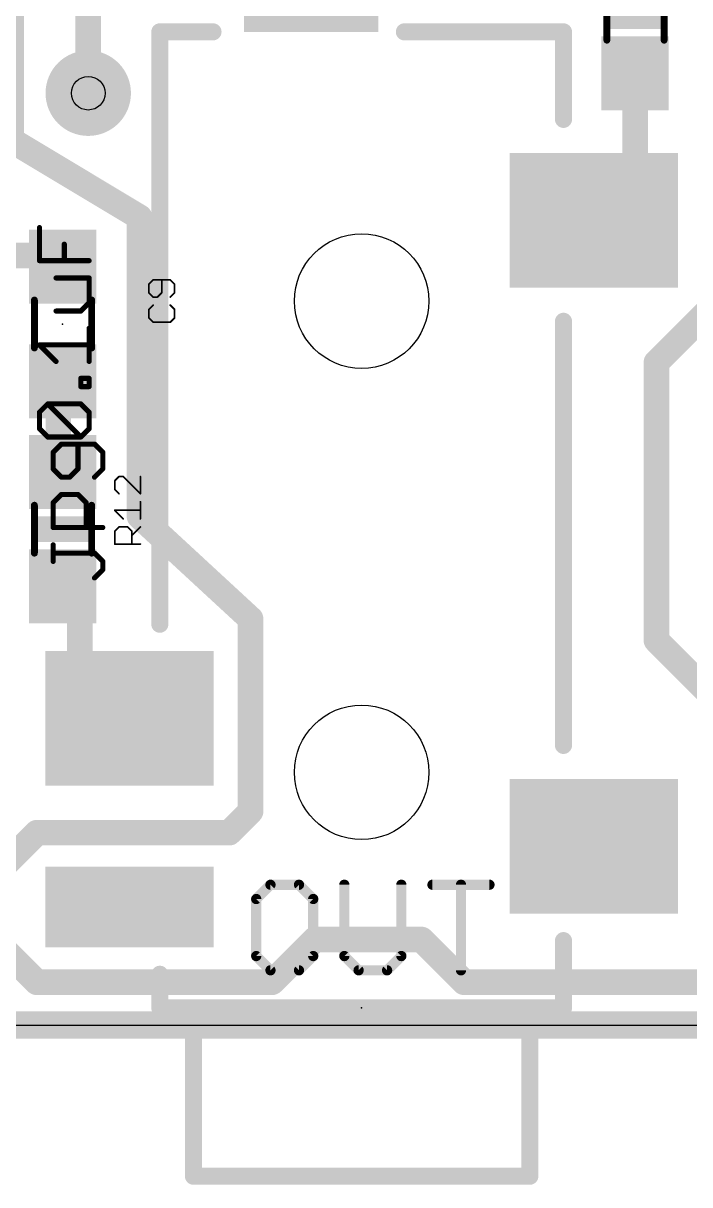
# Model space of a CAD drawing. Extents: x -0.5 to 48.5, y -14.8 to 29.2.
# Drawn here: x 16.81 to 26.72, y -2.37 to 14.88 of the extents above; entities that cross this region are included whole.
import ezdxf

# ---------------------------------------------------------------- set-up
doc = ezdxf.new("R2010")
doc.units = 0
for name, color, linetype in [('1', 22, 'CONTINUOUS'), ('18', 82, 'CONTINUOUS'), ('20', 7, 'CONTINUOUS'), ('21', 253, 'CONTINUOUS'), ('23', 7, 'CONTINUOUS'), ('25', 253, 'CONTINUOUS'), ('27', 253, 'CONTINUOUS'), ('44', 253, 'CONTINUOUS'), ('51', 253, 'CONTINUOUS')]:
    doc.layers.add(name, color=color, linetype=linetype)

# ---------------------------------------------------------------- blocks, each defined once
blk = doc.blocks.new('RECT')
blk.add_solid([(-0.5, -0.5), (0.5, -0.5), (-0.5, 0.5), (0.5, 0.5)])
blk = doc.blocks.new('ROUNDV')
at = {"const_width": 0.5}
blk.add_lwpolyline([(0, -0.25, 1), (0, 0.25, 1), (0, -0.25)], format="xyb", dxfattribs=at)

msp = doc.modelspace()

# ---------------------------------------------------------------- linework, layer by layer
at = {"layer": '1'}
for points, const_width in [([(17.78, 15.875), (17.78, 13.843)], 0.381), ([(16.637, 13.1445), (16.637, 15.748)], 0.381), ([(25.908, 12.3825), (25.908, 14.136)], 0.381), ([(18.542, 12.0015), (16.637, 13.1445)], 0.381), ([(25.5905, 12.065), (25.908, 12.3825)], 0.381), ([(25.5905, 12.065), (25.294, 11.954)], 0.381), ([(18.542, 7.5565), (18.542, 12.0015)], 0.381), ([(15.875, 11.43), (17.3355, 11.43)], 0.381), ([(17.3355, 11.43), (17.399, 11.264)], 0.381), ([(27.4955, 11.1125), (26.2255, 9.8425)], 0.381), ([(26.2255, 9.8425), (26.2255, 5.715)], 0.381), ([(17.3355, 9.525), (17.399, 9.564)], 0.381), ([(17.3355, 9.525), (17.3355, 8.255)], 0.381), ([(17.3355, 8.255), (17.399, 8.216)], 0.381), ([(20.193, 6.0325), (18.542, 7.5565)], 0.381), ([(17.653, 6.35), (17.399, 6.516)], 0.381), ([(17.653, 5.3975), (17.653, 6.35)], 0.381), ([(20.193, 3.175), (20.193, 6.0325)], 0.381), ([(26.2255, 5.715), (27.813, 4.1275)], 0.381), ([(18.288, 4.7625), (17.653, 5.3975)], 0.381), ([(18.288, 4.7625), (18.394, 4.554)], 0.381), ([(19.8755, 2.8575), (20.193, 3.175)], 0.381), ([(16.0655, 1.905), (17.018, 2.8575)], 0.381), ([(17.018, 2.8575), (19.8755, 2.8575)], 0.381), ([(17.018, 0.635), (16.383, 1.27)], 0.381), ([(21.1455, 1.27), (20.5105, 0.635)], 0.381), ([(22.733, 1.27), (21.1455, 1.27)], 0.381), ([(23.368, 0.635), (22.733, 1.27)], 0.381), ([(20.5105, 0.635), (17.018, 0.635)], 0.381), ([(27.4955, 0.635), (23.368, 0.635)], 0.381), ([(48.26, 0), (0, 0)], 0.4064)]:
    msp.add_lwpolyline(points, dxfattribs=dict(at, const_width=const_width))
at = {"layer": '1', "const_width": 0.1905}
for points in [[(26.0033, 14.136, 1), (25.8128, 14.136)], [(17.6848, 13.843, 1), (17.8753, 13.843)], [(16.5418, 13.1445, 1), (16.7323, 13.1445)], [(25.8128, 12.3825, 1), (26.0033, 12.3825)], [(25.9754, 12.3151, 1), (25.8406, 12.4499)], [(25.6239, 11.9758, 1), (25.5571, 12.1542)], [(18.6373, 12.0015, 1), (18.4468, 12.0015)], [(18.493, 11.9198, 1), (18.591, 12.0832)], [(25.2606, 12.0432, 1), (25.3274, 11.8648)], [(25.5231, 12.1324, 1), (25.6579, 11.9976)], [(17.4245, 11.464, 1), (17.2465, 11.396)], [(17.3355, 11.3347, 1), (17.3355, 11.5252)], [(17.31, 11.23, 1), (17.488, 11.298)], [(26.3208, 9.8425, 1), (26.1303, 9.8425)], [(26.1581, 9.9099, 1), (26.2929, 9.7751)], [(17.4307, 9.525, 1), (17.2402, 9.525)], [(17.2857, 9.6062, 1), (17.3853, 9.4438)], [(17.4488, 9.4828, 1), (17.3492, 9.6452)], [(17.3853, 8.3362, 1), (17.2857, 8.1738)], [(17.2402, 8.255, 1), (17.4307, 8.255)], [(17.3492, 8.1348, 1), (17.4488, 8.2972)], [(18.6066, 7.6265, 1), (18.4774, 7.4865)], [(18.4468, 7.5565, 1), (18.6373, 7.5565)], [(17.4511, 6.5957, 1), (17.3469, 6.4363)], [(17.7483, 6.35, 1), (17.5578, 6.35)], [(17.6009, 6.2703, 1), (17.7051, 6.4297)], [(20.2883, 6.0325, 1), (20.0978, 6.0325)], [(20.1284, 5.9625, 1), (20.2576, 6.1025)], [(26.2929, 5.7824, 1), (26.1581, 5.6476)], [(26.1303, 5.715, 1), (26.3208, 5.715)], [(17.7204, 5.4649, 1), (17.5856, 5.3301)], [(17.5578, 5.3975, 1), (17.7483, 5.3975)], [(18.3729, 4.8057, 1), (18.2031, 4.7193)], [(18.2206, 4.6951, 1), (18.3554, 4.8299)], [(18.3091, 4.5108, 1), (18.4789, 4.5972)], [(20.2604, 3.1076, 1), (20.1256, 3.2424)], [(20.0978, 3.175, 1), (20.2883, 3.175)], [(17.018, 2.9527, 1), (17.018, 2.7622)], [(17.0854, 2.7901, 1), (16.9506, 2.9249)], [(19.8081, 2.9249, 1), (19.9429, 2.7901)], [(19.8755, 2.7622, 1), (19.8755, 2.9527)], [(21.1455, 1.3653, 1), (21.1455, 1.1747)], [(21.2129, 1.2026, 1), (21.0781, 1.3374)], [(22.8004, 1.3374, 1), (22.6656, 1.2026)], [(22.733, 1.1747, 1), (22.733, 1.3653)], [(17.018, 0.7303, 1), (17.018, 0.5397)], [(16.9506, 0.5676, 1), (17.0854, 0.7024)], [(20.4431, 0.7024, 1), (20.5779, 0.5676)], [(20.5105, 0.5397, 1), (20.5105, 0.7303)], [(23.368, 0.7303, 1), (23.368, 0.5397)], [(23.3006, 0.5676, 1), (23.4354, 0.7024)]]:
    msp.add_lwpolyline(points, format="xyb", dxfattribs=at)
at = {"layer": '20'}
msp.add_line((0, 0), (48.26, 0), dxfattribs=at)
for centre in [(21.844, 10.754), (21.844, 3.754)]:
    msp.add_circle(centre, 1, dxfattribs=at)
at = {"layer": '21', "const_width": 0.254}
for points in [[(19.6342, 14.754), (18.844, 14.754)], [(18.844, 14.754), (18.844, 5.954)], [(22.479, 14.754), (24.844, 14.754)], [(24.844, 14.754), (24.844, 13.454)], [(24.844, 4.154), (24.844, 10.454)]]:
    msp.add_lwpolyline(points, dxfattribs=at)
at = {"layer": '21', "const_width": 0.127}
for points in [[(18.844, 14.8175, 1), (18.844, 14.6905)], [(18.9075, 14.754, 1), (18.7805, 14.754)], [(19.6342, 14.6905, 1), (19.6342, 14.8175)], [(22.479, 14.8175, 1), (22.479, 14.6905)], [(24.9075, 14.754, 1), (24.7805, 14.754)], [(24.844, 14.6905, 1), (24.844, 14.8175)], [(24.7805, 13.454, 1), (24.9075, 13.454)], [(24.9075, 10.454, 1), (24.7805, 10.454)], [(18.7805, 5.954, 1), (18.9075, 5.954)], [(24.7805, 4.154, 1), (24.9075, 4.154)]]:
    msp.add_lwpolyline(points, format="xyb", dxfattribs=at)
at = {"layer": '23'}
for p in [(17.399, 10.414), (17.399, 7.366), (21.844, 0.254)]:
    msp.add_point(p, dxfattribs=at)
at = {"layer": '25'}
for points, const_width in [([(18.7449, 11.0687), (18.6814, 11.0052)], 0.0254), ([(18.9991, 11.0687), (18.7449, 11.0687)], 0.0254), ([(18.872, 10.878), (18.872, 11.0687)], 0.0254), ([(19.0627, 11.0052), (18.9991, 11.0687)], 0.0254), ([(18.6814, 11.0052), (18.6814, 10.878)], 0.0254), ([(18.6814, 10.878), (18.7449, 10.8145)], 0.0254), ([(18.8085, 10.8145), (18.872, 10.878)], 0.0254), ([(18.9991, 10.8145), (19.0627, 10.878)], 0.0254), ([(19.0627, 10.878), (19.0627, 11.0052)], 0.0254), ([(18.7449, 10.6945), (18.6814, 10.6309)], 0.0254), ([(18.7449, 10.8145), (18.8085, 10.8145)], 0.0254), ([(19.0627, 10.6309), (18.9991, 10.6945)], 0.0254), ([(18.6814, 10.6309), (18.6814, 10.5038)], 0.0254), ([(19.0627, 10.5038), (19.0627, 10.6309)], 0.0254), ([(18.6814, 10.5038), (18.7449, 10.4403)], 0.0254), ([(18.7449, 10.4403), (18.9991, 10.4403)], 0.0254), ([(18.9991, 10.4403), (19.0627, 10.5038)], 0.0254), ([(17.3815, 8.6304), (17.2587, 8.5075)], 0.0762), ([(17.873, 8.6304), (17.3815, 8.6304)], 0.0762), ([(17.6273, 8.2618), (17.6273, 8.6304)], 0.0762), ([(17.9959, 8.5075), (17.873, 8.6304)], 0.0762), ([(17.2587, 8.5075), (17.2587, 8.2618)], 0.0762), ([(17.9959, 8.2618), (17.9959, 8.5075)], 0.0762), ([(17.2587, 8.2618), (17.3815, 8.1389)], 0.0762), ([(17.5044, 8.1389), (17.6273, 8.2618)], 0.0762), ([(17.873, 8.1389), (17.9959, 8.2618)], 0.0762), ([(17.3815, 8.1389), (17.5044, 8.1389)], 0.0762), ([(18.2369, 8.1477), (18.1734, 8.0842)], 0.0254), ([(18.3005, 8.1477), (18.2369, 8.1477)], 0.0254), ([(18.5547, 7.8935), (18.3005, 8.1477)], 0.0254), ([(18.5547, 8.1477), (18.5547, 7.8935)], 0.0254), ([(18.1734, 8.0842), (18.1734, 7.957)], 0.0254), ([(18.1734, 7.957), (18.2369, 7.8935)], 0.0254), ([(17.2587, 7.7591), (17.3815, 7.882)], 0.0762), ([(17.2587, 7.3905), (17.2587, 7.7591)], 0.0762), ([(17.3815, 7.882), (17.6273, 7.882)], 0.0762), ([(17.6273, 7.882), (17.7502, 7.7591)], 0.0762), ([(17.7502, 7.7591), (17.7502, 7.3905)], 0.0762), ([(18.5547, 7.5193), (18.5547, 7.7735)], 0.0254), ([(18.3005, 7.5193), (18.1734, 7.6464)], 0.0254), ([(18.1734, 7.6464), (18.5547, 7.6464)], 0.0254), ([(17.9959, 7.3905), (17.2587, 7.3905)], 0.0762), ([(18.1734, 7.3357), (18.2369, 7.3993)], 0.0254), ([(18.1734, 7.1451), (18.1734, 7.3357)], 0.0254), ([(18.2369, 7.3993), (18.364, 7.3993)], 0.0254), ([(18.364, 7.3993), (18.4276, 7.3357)], 0.0254), ([(18.4276, 7.2722), (18.5547, 7.3993)], 0.0254), ([(18.4276, 7.3357), (18.4276, 7.1451)], 0.0254), ([(17.2587, 6.8878), (17.2587, 7.1336)], 0.0762), ([(18.5547, 7.1451), (18.1734, 7.1451)], 0.0254), ([(17.873, 7.0107), (17.2587, 7.0107)], 0.0762), ([(17.9959, 6.8878), (17.873, 7.0107)], 0.0762), ([(17.9959, 6.765), (17.9959, 6.8878)], 0.0762), ([(17.873, 6.6421), (17.9959, 6.765)], 0.0762)]:
    msp.add_lwpolyline(points, dxfattribs=dict(at, const_width=const_width))
for points, const_width in [([(18.7449, 11.0751, 1), (18.7449, 11.0624)], 0.0127), ([(18.7494, 11.0642, 1), (18.7404, 11.0732)], 0.0127), ([(18.8784, 11.0687, 1), (18.8657, 11.0687)], 0.0127), ([(19.0036, 11.0732, 1), (18.9947, 11.0642)], 0.0127), ([(18.9991, 11.0624, 1), (18.9991, 11.0751)], 0.0127), ([(18.6877, 11.0052, 1), (18.675, 11.0052)], 0.0127), ([(18.6769, 11.0096, 1), (18.6859, 11.0007)], 0.0127), ([(18.6859, 10.8825, 1), (18.6769, 10.8736)], 0.0127), ([(18.675, 10.878, 1), (18.6877, 10.878)], 0.0127), ([(18.8657, 10.878, 1), (18.8784, 10.878)], 0.0127), ([(18.8765, 10.8736, 1), (18.8675, 10.8825)], 0.0127), ([(19.0691, 11.0052, 1), (19.0563, 11.0052)], 0.0127), ([(19.0563, 10.878, 1), (19.0691, 10.878)], 0.0127), ([(19.0582, 11.0007, 1), (19.0672, 11.0096)], 0.0127), ([(19.0672, 10.8736, 1), (19.0582, 10.8825)], 0.0127), ([(18.7449, 10.8208, 1), (18.7449, 10.8081)], 0.0127), ([(18.7404, 10.81, 1), (18.7494, 10.819)], 0.0127), ([(18.7494, 10.69, 1), (18.7404, 10.699)], 0.0127), ([(18.804, 10.819, 1), (18.813, 10.81)], 0.0127), ([(18.8085, 10.8081, 1), (18.8085, 10.8208)], 0.0127), ([(18.9947, 10.819, 1), (19.0036, 10.81)], 0.0127), ([(19.0036, 10.699, 1), (18.9947, 10.69)], 0.0127), ([(18.6877, 10.6309, 1), (18.675, 10.6309)], 0.0127), ([(18.6769, 10.6354, 1), (18.6859, 10.6265)], 0.0127), ([(19.0691, 10.6309, 1), (19.0563, 10.6309)], 0.0127), ([(19.0582, 10.6265, 1), (19.0672, 10.6354)], 0.0127), ([(18.6859, 10.5083, 1), (18.6769, 10.4993)], 0.0127), ([(18.675, 10.5038, 1), (18.6877, 10.5038)], 0.0127), ([(18.7449, 10.4466, 1), (18.7449, 10.4339)], 0.0127), ([(18.7404, 10.4358, 1), (18.7494, 10.4448)], 0.0127), ([(18.9947, 10.4448, 1), (19.0036, 10.4358)], 0.0127), ([(18.9991, 10.4339, 1), (18.9991, 10.4466)], 0.0127), ([(19.0563, 10.5038, 1), (19.0691, 10.5038)], 0.0127), ([(19.0672, 10.4993, 1), (19.0582, 10.5083)], 0.0127), ([(17.3815, 8.6495, 1), (17.3815, 8.6114)], 0.0381), ([(17.395, 8.6169, 1), (17.3681, 8.6439)], 0.0381), ([(17.6463, 8.6304, 1), (17.6082, 8.6304)], 0.0381), ([(17.8865, 8.6439, 1), (17.8596, 8.6169)], 0.0381), ([(17.873, 8.6114, 1), (17.873, 8.6495)], 0.0381), ([(17.2777, 8.5075, 1), (17.2396, 8.5075)], 0.0381), ([(17.2452, 8.521, 1), (17.2721, 8.4941)], 0.0381), ([(18.015, 8.5075, 1), (17.9769, 8.5075)], 0.0381), ([(17.9824, 8.4941, 1), (18.0094, 8.521)], 0.0381), ([(17.2721, 8.2753, 1), (17.2452, 8.2483)], 0.0381), ([(17.6408, 8.2483, 1), (17.6138, 8.2753)], 0.0381), ([(18.0094, 8.2483, 1), (17.9824, 8.2753)], 0.0381), ([(17.2396, 8.2618, 1), (17.2777, 8.2618)], 0.0381), ([(17.3815, 8.158, 1), (17.3815, 8.1199)], 0.0381), ([(17.3681, 8.1255, 1), (17.395, 8.1524)], 0.0381), ([(17.4909, 8.1524, 1), (17.5179, 8.1255)], 0.0381), ([(17.5044, 8.1199, 1), (17.5044, 8.158)], 0.0381), ([(17.6082, 8.2618, 1), (17.6463, 8.2618)], 0.0381), ([(17.8596, 8.1524, 1), (17.8865, 8.1255)], 0.0381), ([(17.9769, 8.2618, 1), (18.015, 8.2618)], 0.0381), ([(18.2369, 8.1541, 1), (18.2369, 8.1414)], 0.0127), ([(18.2414, 8.1432, 1), (18.2324, 8.1522)], 0.0127), ([(18.305, 8.1522, 1), (18.296, 8.1432)], 0.0127), ([(18.3005, 8.1414, 1), (18.3005, 8.1541)], 0.0127), ([(18.5611, 8.1477, 1), (18.5483, 8.1477)], 0.0127), ([(18.1797, 8.0842, 1), (18.167, 8.0842)], 0.0127), ([(18.1689, 8.0886, 1), (18.1779, 8.0797)], 0.0127), ([(18.1779, 7.9615, 1), (18.1689, 7.9526)], 0.0127), ([(18.167, 7.957, 1), (18.1797, 7.957)], 0.0127), ([(17.2777, 7.7591, 1), (17.2396, 7.7591)], 0.0381), ([(17.2452, 7.7726, 1), (17.2721, 7.7457)], 0.0381), ([(17.3815, 7.9011, 1), (17.3815, 7.863)], 0.0381), ([(17.395, 7.8685, 1), (17.3681, 7.8955)], 0.0381), ([(17.6408, 7.8955, 1), (17.6138, 7.8685)], 0.0381), ([(17.6273, 7.863, 1), (17.6273, 7.9011)], 0.0381), ([(17.7692, 7.7591, 1), (17.7311, 7.7591)], 0.0381), ([(17.7367, 7.7457, 1), (17.7636, 7.7726)], 0.0381), ([(18.2324, 7.889, 1), (18.2414, 7.898)], 0.0127), ([(18.5483, 7.8935, 1), (18.5611, 7.8935)], 0.0127), ([(18.5611, 7.7735, 1), (18.5483, 7.7735)], 0.0127), ([(18.5502, 7.889, 1), (18.5592, 7.898)], 0.0127), ([(18.1779, 7.6509, 1), (18.1689, 7.6419)], 0.0127), ([(18.1734, 7.6527, 1), (18.1734, 7.64)], 0.0127), ([(18.5547, 7.64, 1), (18.5547, 7.6527)], 0.0127), ([(17.2587, 7.4096, 1), (17.2587, 7.3715)], 0.0381), ([(17.9959, 7.3715, 1), (17.9959, 7.4096)], 0.0381), ([(18.296, 7.5148, 1), (18.305, 7.5238)], 0.0127), ([(18.5483, 7.5193, 1), (18.5611, 7.5193)], 0.0127), ([(17.2396, 7.3905, 1), (17.2777, 7.3905)], 0.0381), ([(17.7311, 7.3905, 1), (17.7692, 7.3905)], 0.0381), ([(18.1797, 7.3357, 1), (18.167, 7.3357)], 0.0127), ([(18.1689, 7.3402, 1), (18.1779, 7.3313)], 0.0127), ([(18.2369, 7.4056, 1), (18.2369, 7.3929)], 0.0127), ([(18.2414, 7.3948, 1), (18.2324, 7.4038)], 0.0127), ([(18.3685, 7.4038, 1), (18.3595, 7.3948)], 0.0127), ([(18.364, 7.3929, 1), (18.364, 7.4056)], 0.0127), ([(18.4339, 7.3357, 1), (18.4212, 7.3357)], 0.0127), ([(18.4231, 7.2767, 1), (18.4321, 7.2677)], 0.0127), ([(18.4231, 7.3313, 1), (18.4321, 7.3402)], 0.0127), ([(18.5592, 7.3948, 1), (18.5502, 7.4038)], 0.0127), ([(17.2777, 7.1336, 1), (17.2396, 7.1336)], 0.0381), ([(18.1734, 7.1514, 1), (18.1734, 7.1387)], 0.0127), ([(18.167, 7.1451, 1), (18.1797, 7.1451)], 0.0127), ([(18.4212, 7.1451, 1), (18.4339, 7.1451)], 0.0127), ([(18.5547, 7.1387, 1), (18.5547, 7.1514)], 0.0127), ([(17.2396, 6.8878, 1), (17.2777, 6.8878)], 0.0381), ([(17.2587, 7.0298, 1), (17.2587, 6.9917)], 0.0381), ([(17.8865, 7.0242, 1), (17.8596, 6.9972)], 0.0381), ([(17.873, 6.9917, 1), (17.873, 7.0298)], 0.0381), ([(18.015, 6.8878, 1), (17.9769, 6.8878)], 0.0381), ([(17.9824, 6.8744, 1), (18.0094, 6.9013)], 0.0381), ([(17.9769, 6.765, 1), (18.015, 6.765)], 0.0381), ([(18.0094, 6.7515, 1), (17.9824, 6.7784)], 0.0381), ([(17.8596, 6.6556, 1), (17.8865, 6.6286)], 0.0381)]:
    msp.add_lwpolyline(points, format="xyb", dxfattribs=dict(at, const_width=const_width))
at = {"layer": '27'}
for points, const_width in [([(17.0555, 11.3547), (17.0555, 11.8462)], 0.0762), ([(17.4241, 11.3547), (17.4241, 11.6004)], 0.0762), ([(17.7927, 11.3547), (17.0555, 11.3547)], 0.0762), ([(17.7927, 11.0978), (17.3012, 11.0978)], 0.0762), ([(17.7927, 10.7291), (17.7927, 11.0978)], 0.0762), ([(17.6698, 10.6063), (17.7927, 10.7291)], 0.0762), ([(17.3012, 10.6063), (17.6698, 10.6063)], 0.0762), ([(17.7927, 9.8579), (17.7927, 10.3493)], 0.0762), ([(17.3012, 9.8579), (17.0555, 10.1036)], 0.0762), ([(17.0555, 10.1036), (17.7927, 10.1036)], 0.0762), ([(17.6698, 9.4836), (17.6698, 9.6065)], 0.0762), ([(17.6698, 9.6065), (17.7927, 9.6065)], 0.0762), ([(17.7927, 9.4836), (17.6698, 9.4836)], 0.0762), ([(17.7927, 9.6065), (17.7927, 9.4836)], 0.0762), ([(17.0555, 9.1038), (17.1783, 9.2267)], 0.0762), ([(17.1783, 9.2267), (17.6698, 9.2267)], 0.0762), ([(17.6698, 8.7352), (17.1783, 9.2267)], 0.0762), ([(17.6698, 9.2267), (17.7927, 9.1038)], 0.0762), ([(17.0555, 8.8581), (17.0555, 9.1038)], 0.0762), ([(17.7927, 9.1038), (17.7927, 8.8581)], 0.0762), ([(17.1783, 8.7352), (17.0555, 8.8581)], 0.0762), ([(17.7927, 8.8581), (17.6698, 8.7352)], 0.0762), ([(17.6698, 8.7352), (17.1783, 8.7352)], 0.0762), ([(20.4889, 2.0839), (20.277, 1.872)], 0.1524), ([(20.9126, 2.0839), (20.4889, 2.0839)], 0.1524), ([(21.1244, 1.872), (20.9126, 2.0839)], 0.1524), ([(21.5867, 2.0839), (21.5867, 1.0246)], 0.1524), ([(22.4341, 1.0246), (22.4341, 2.0839)], 0.1524), ([(22.8965, 2.0839), (23.7439, 2.0839)], 0.1524), ([(23.3202, 0.8128), (23.3202, 2.0839)], 0.1524), ([(20.277, 1.872), (20.277, 1.0246)], 0.1524), ([(21.1244, 1.0246), (21.1244, 1.872)], 0.1524), ([(20.277, 1.0246), (20.4889, 0.8128)], 0.1524), ([(20.9126, 0.8128), (21.1244, 1.0246)], 0.1524), ([(21.5867, 1.0246), (21.7986, 0.8128)], 0.1524), ([(22.2223, 0.8128), (22.4341, 1.0246)], 0.1524), ([(20.4889, 0.8128), (20.9126, 0.8128)], 0.1524), ([(21.7986, 0.8128), (22.2223, 0.8128)], 0.1524)]:
    msp.add_lwpolyline(points, dxfattribs=dict(at, const_width=const_width))
for points, const_width in [([(17.0745, 11.8462, 1), (17.0364, 11.8462)], 0.0381), ([(17.4431, 11.6004, 1), (17.405, 11.6004)], 0.0381), ([(17.0555, 11.3737, 1), (17.0555, 11.3356)], 0.0381), ([(17.7927, 11.3356, 1), (17.7927, 11.3737)], 0.0381), ([(17.0364, 11.3547, 1), (17.0745, 11.3547)], 0.0381), ([(17.405, 11.3547, 1), (17.4431, 11.3547)], 0.0381), ([(17.3012, 11.1168, 1), (17.3012, 11.0787)], 0.0381), ([(17.8117, 11.0978, 1), (17.7736, 11.0978)], 0.0381), ([(17.7927, 11.0787, 1), (17.7927, 11.1168)], 0.0381), ([(17.7736, 10.7291, 1), (17.8117, 10.7291)], 0.0381), ([(17.8062, 10.7157, 1), (17.7792, 10.7426)], 0.0381), ([(17.3012, 10.6253, 1), (17.3012, 10.5872)], 0.0381), ([(17.6564, 10.6197, 1), (17.6833, 10.5928)], 0.0381), ([(17.6698, 10.5872, 1), (17.6698, 10.6253)], 0.0381), ([(17.8117, 10.3493, 1), (17.7736, 10.3493)], 0.0381), ([(17.0689, 10.1171, 1), (17.042, 10.0901)], 0.0381), ([(17.0555, 10.1226, 1), (17.0555, 10.0845)], 0.0381), ([(17.7927, 10.0845, 1), (17.7927, 10.1226)], 0.0381), ([(17.2877, 9.8444, 1), (17.3147, 9.8713)], 0.0381), ([(17.7736, 9.8579, 1), (17.8117, 9.8579)], 0.0381), ([(17.6698, 9.6256, 1), (17.6698, 9.5875)], 0.0381), ([(17.6698, 9.5027, 1), (17.6698, 9.4646)], 0.0381), ([(17.6889, 9.6065, 1), (17.6508, 9.6065)], 0.0381), ([(17.6508, 9.4836, 1), (17.6889, 9.4836)], 0.0381), ([(17.8117, 9.6065, 1), (17.7736, 9.6065)], 0.0381), ([(17.7736, 9.4836, 1), (17.8117, 9.4836)], 0.0381), ([(17.7927, 9.5875, 1), (17.7927, 9.6256)], 0.0381), ([(17.7927, 9.4646, 1), (17.7927, 9.5027)], 0.0381), ([(17.1783, 9.2458, 1), (17.1783, 9.2077)], 0.0381), ([(17.1918, 9.2402, 1), (17.1649, 9.2132)], 0.0381), ([(17.1918, 9.2132, 1), (17.1649, 9.2402)], 0.0381), ([(17.6833, 9.2402, 1), (17.6564, 9.2132)], 0.0381), ([(17.6698, 9.2077, 1), (17.6698, 9.2458)], 0.0381), ([(17.0745, 9.1038, 1), (17.0364, 9.1038)], 0.0381), ([(17.042, 9.1173, 1), (17.0689, 9.0904)], 0.0381), ([(17.8117, 9.1038, 1), (17.7736, 9.1038)], 0.0381), ([(17.7792, 9.0904, 1), (17.8062, 9.1173)], 0.0381), ([(17.0689, 8.8716, 1), (17.042, 8.8446)], 0.0381), ([(17.0364, 8.8581, 1), (17.0745, 8.8581)], 0.0381), ([(17.7736, 8.8581, 1), (17.8117, 8.8581)], 0.0381), ([(17.8062, 8.8446, 1), (17.7792, 8.8716)], 0.0381), ([(17.1783, 8.7543, 1), (17.1783, 8.7162)], 0.0381), ([(17.1649, 8.7218, 1), (17.1918, 8.7487)], 0.0381), ([(17.6564, 8.7487, 1), (17.6833, 8.7218)], 0.0381), ([(17.6564, 8.7218, 1), (17.6833, 8.7487)], 0.0381), ([(17.6698, 8.7162, 1), (17.6698, 8.7543)], 0.0381), ([(20.4889, 2.122, 1), (20.4889, 2.0458)], 0.0762), ([(20.5158, 2.0569, 1), (20.4619, 2.1108)], 0.0762), ([(20.9395, 2.1108, 1), (20.8856, 2.0569)], 0.0762), ([(20.9126, 2.0458, 1), (20.9126, 2.122)], 0.0762), ([(21.6248, 2.0839, 1), (21.5486, 2.0839)], 0.0762), ([(22.4722, 2.0839, 1), (22.396, 2.0839)], 0.0762), ([(22.8965, 2.122, 1), (22.8965, 2.0458)], 0.0762), ([(23.3583, 2.0839, 1), (23.2821, 2.0839)], 0.0762), ([(23.7439, 2.0458, 1), (23.7439, 2.122)], 0.0762), ([(20.3151, 1.872, 1), (20.2389, 1.872)], 0.0762), ([(20.2501, 1.899, 1), (20.304, 1.8451)], 0.0762), ([(21.1625, 1.872, 1), (21.0863, 1.872)], 0.0762), ([(21.0975, 1.8451, 1), (21.1513, 1.899)], 0.0762), ([(20.304, 1.0516, 1), (20.2501, 0.9977)], 0.0762), ([(20.2389, 1.0246, 1), (20.3151, 1.0246)], 0.0762), ([(21.0863, 1.0246, 1), (21.1625, 1.0246)], 0.0762), ([(21.1513, 0.9977, 1), (21.0975, 1.0516)], 0.0762), ([(21.6137, 1.0516, 1), (21.5598, 0.9977)], 0.0762), ([(21.5486, 1.0246, 1), (21.6248, 1.0246)], 0.0762), ([(22.396, 1.0246, 1), (22.4722, 1.0246)], 0.0762), ([(22.4611, 0.9977, 1), (22.4072, 1.0516)], 0.0762), ([(20.4889, 0.8509, 1), (20.4889, 0.7747)], 0.0762), ([(20.4619, 0.7859, 1), (20.5158, 0.8397)], 0.0762), ([(20.8856, 0.8397, 1), (20.9395, 0.7859)], 0.0762), ([(20.9126, 0.7747, 1), (20.9126, 0.8509)], 0.0762), ([(21.7986, 0.8509, 1), (21.7986, 0.7747)], 0.0762), ([(21.7716, 0.7859, 1), (21.8255, 0.8397)], 0.0762), ([(22.1953, 0.8397, 1), (22.2492, 0.7859)], 0.0762), ([(22.2223, 0.7747, 1), (22.2223, 0.8509)], 0.0762), ([(23.2821, 0.8128, 1), (23.3583, 0.8128)], 0.0762)]:
    msp.add_lwpolyline(points, format="xyb", dxfattribs=dict(at, const_width=const_width))
at = {"layer": '44'}
msp.add_circle((17.78, 13.843), 0.25, dxfattribs=at)
at = {"layer": '51'}
for points, const_width in [([(25.489, 15.342), (25.489, 14.63)], 0.1016), ([(26.34, 15.342), (26.34, 14.63)], 0.1016), ([(16.98, 10.77), (16.98, 10.058)], 0.1016), ([(17.831, 10.77), (17.831, 10.058)], 0.1016), ([(16.98, 7.722), (16.98, 7.01)], 0.1016), ([(17.831, 7.722), (17.831, 7.01)], 0.1016), ([(24.844, 0.254), (24.844, 1.254)], 0.254), ([(18.844, 0.754), (18.844, 0.254)], 0.254), ([(18.844, 0.254), (24.344, 0.254)], 0.254), ([(24.344, 0.254), (24.844, 0.254)], 0.254), ([(24.344, -2.246), (24.344, 0.254)], 0.254), ([(19.344, 0.1016), (19.344, -2.246)], 0.254), ([(19.344, -2.246), (24.344, -2.246)], 0.254)]:
    msp.add_lwpolyline(points, dxfattribs=dict(at, const_width=const_width))
for points, const_width in [([(25.4636, 14.63, 1), (25.5144, 14.63)], 0.0508), ([(26.3146, 14.63, 1), (26.3654, 14.63)], 0.0508), ([(17.0054, 10.77, 1), (16.9546, 10.77)], 0.0508), ([(17.8564, 10.77, 1), (17.8056, 10.77)], 0.0508), ([(16.9546, 10.058, 1), (17.0054, 10.058)], 0.0508), ([(17.8056, 10.058, 1), (17.8564, 10.058)], 0.0508), ([(17.0054, 7.722, 1), (16.9546, 7.722)], 0.0508), ([(17.8564, 7.722, 1), (17.8056, 7.722)], 0.0508), ([(16.9546, 7.01, 1), (17.0054, 7.01)], 0.0508), ([(17.8056, 7.01, 1), (17.8564, 7.01)], 0.0508), ([(24.9075, 1.254, 1), (24.7805, 1.254)], 0.127), ([(18.9075, 0.754, 1), (18.7805, 0.754)], 0.127), ([(18.844, 0.3175, 1), (18.844, 0.1905)], 0.127), ([(24.344, 0.3175, 1), (24.344, 0.1905)], 0.127), ([(24.4075, 0.254, 1), (24.2805, 0.254)], 0.127), ([(24.344, 0.1905, 1), (24.344, 0.3175)], 0.127), ([(24.844, 0.1905, 1), (24.844, 0.3175)], 0.127), ([(18.7805, 0.254, 1), (18.9075, 0.254)], 0.127), ([(19.4075, 0.1016, 1), (19.2805, 0.1016)], 0.127), ([(24.7805, 0.254, 1), (24.9075, 0.254)], 0.127), ([(19.344, -2.1825, 1), (19.344, -2.3095)], 0.127), ([(19.2805, -2.246, 1), (19.4075, -2.246)], 0.127), ([(24.2805, -2.246, 1), (24.4075, -2.246)], 0.127), ([(24.344, -2.3095, 1), (24.344, -2.1825)], 0.127)]:
    msp.add_lwpolyline(points, format="xyb", dxfattribs=dict(at, const_width=const_width))

# ---------------------------------------------------------------- block references
at = {"layer": '1', "yscale": 2.5}
for p, xscale, rotation in [((21.094, 16.004), 2, 180), ((25.294, 11.954), 2, 90), ((18.394, 4.554), 2, 90), ((25.294, 2.654), 2, 90), ((18.394, 1.754), 1.2, 270)]:
    msp.add_blockref('RECT', p, dxfattribs=dict(at, xscale=xscale, rotation=rotation))
at = {"layer": '1', "xscale": 1.1, "rotation": 270}
for p in [(25.908, 14.136), (17.399, 11.264), (17.399, 9.564), (17.399, 8.216), (17.399, 6.516)]:
    msp.add_blockref('RECT', p, dxfattribs=at)
at = {"layer": '18', "xscale": 1.27, "yscale": 1.27}
msp.add_blockref('ROUNDV', (17.78, 13.843), dxfattribs=at)
msp.add_blockref('ROUNDV', (17.78, 13.843), dxfattribs=at)
at = {"layer": '21', "xscale": 0.381, "yscale": 0.762, "rotation": 270}
for p in [(25.908, 14.986), (17.399, 7.366)]:
    msp.add_blockref('RECT', p, dxfattribs=at)
at = {"layer": '51', "xscale": 0.5001, "yscale": 0.95, "rotation": 270}
for p in [(25.9131, 14.4058), (17.4041, 11.0022), (17.4041, 9.8338), (17.4041, 7.9542), (17.4041, 6.7858)]:
    msp.add_blockref('RECT', p, dxfattribs=at)

doc.saveas('drawing.dxf')
